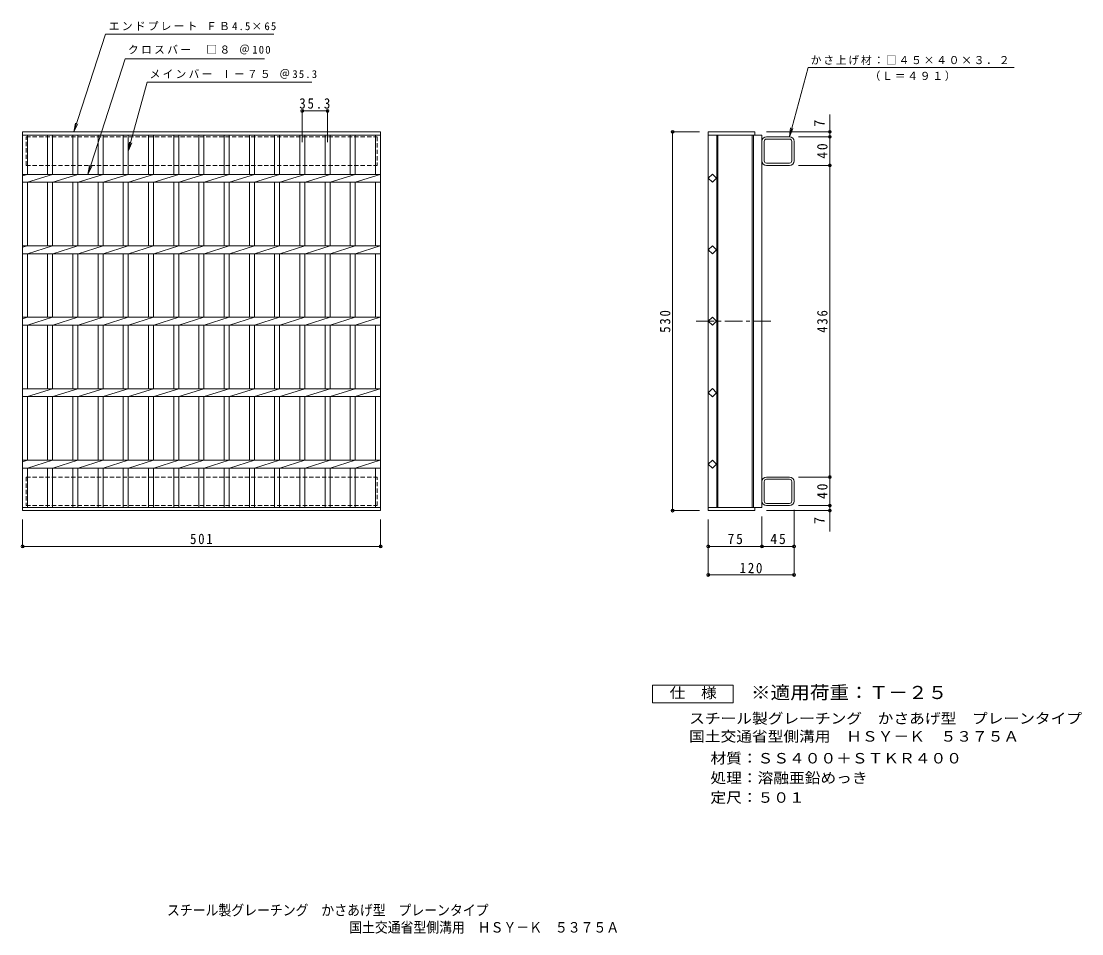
# Model space of a CAD drawing. Units: millimetres, scale not verified. Extents: x -633 to 851, y -688 to 589.
import ezdxf
from ezdxf.enums import TextEntityAlignment as Align

# ---------------------------------------------------------------- set-up
doc = ezdxf.new("R2010")
doc.units = ezdxf.units.MM
doc.header["$LTSCALE"] = 5
doc.header["$PDMODE"] = 32
doc.header["$PDSIZE"] = 4
doc.linetypes.add('CHAIN1', pattern=[8, 5, -1, 1, -1])
doc.linetypes.add('DASHED1', pattern=[1.8, 1.2, -0.6])
for name, color, linetype, lineweight in [('B-1', 2, 'Continuous', 9), ('B-2', 3, 'Continuous', 9), ('B-4', 7, 'Continuous', 9), ('B-5', 7, 'Continuous', 9), ('F-4_F-4ﾚｲﾔ', 2, 'Continuous', 9)]:
    doc.layers.add(name, color=color, linetype=linetype, lineweight=lineweight)
doc.layers.add('F-5_F-5ﾚｲﾔ', color=2, linetype='Continuous')
doc.styles.add('ＭＳ ゴシック', font='')
doc.styles.get('ＭＳ ゴシック').set_extended_font_data('MS Gothic')

msp = doc.modelspace()

# ---------------------------------------------------------------- linework, layer by layer
at = {"layer": 'B-1', "linetype": 'DASHED1'}
for p, q in [((-625.896, 386.987), (-625.896, 426.987)), ((-625.896, 386.987), (-134.896, 386.987)), ((-625.896, -49.013), (-625.896, -89.013)), ((-625.896, -49.013), (-134.896, -49.013))]:
    msp.add_line(p, q, dxfattribs=at)
at = {"layer": 'B-1'}
for p, q in [((403.689, 420.587), (403.689, 393.387)), ((406.889, 393.387), (406.889, 420.587)), ((442.289, 426.987), (410.089, 426.987)), ((442.289, 423.786), (410.089, 423.786)), ((445.489, 393.387), (445.489, 420.587)), ((448.689, 393.387), (448.689, 420.587)), ((410.089, 390.187), (442.289, 390.187)), ((442.289, 386.987), (410.089, 386.987)), ((403.689, -55.413), (403.689, -82.613)), ((406.889, -55.413), (406.889, -82.613)), ((442.289, -49.013), (410.089, -49.013)), ((410.089, -52.213), (442.289, -52.213)), ((445.489, -55.413), (445.489, -82.613)), ((448.689, -55.413), (448.689, -82.613)), ((442.289, -85.813), (410.089, -85.813)), ((442.289, -89.013), (410.089, -89.013))]:
    msp.add_line(p, q, dxfattribs=at)
at = {"layer": 'B-1', "linetype": 'DASHED1'}
for points in [[(-625.896, 426.987), (-134.896, 426.987), (-134.896, 386.987)], [(-625.896, -89.013), (-134.896, -89.013), (-134.896, -49.013)]]:
    msp.add_lwpolyline(points, dxfattribs=at)
at = {"layer": 'B-1'}
for centre, radius, start, end in [((410.089, 420.587), 6.4, 90, 180), ((410.089, 420.587), 3.2, 90, 180), ((442.289, 420.587), 6.4, 0, 90), ((442.289, 420.587), 3.2, 0, 90), ((410.089, 393.387), 6.4, 180, 270), ((410.089, 393.387), 3.2, 180, 270), ((442.289, 393.387), 6.4, 270, 0), ((442.289, 393.387), 3.2, 270, 0), ((410.089, -55.413), 6.4, 90, 180), ((410.089, -55.413), 3.2, 90, 180), ((442.289, -55.413), 6.4, 0, 90), ((442.289, -55.413), 3.2, 0, 90), ((410.089, -82.613), 6.4, 180, 270), ((410.089, -82.613), 3.2, 180, 270), ((442.289, -82.613), 3.2, 270, 0), ((442.289, -82.613), 6.4, 270, 0)]:
    msp.add_arc(centre, radius, start, end, dxfattribs=at)
at = {"layer": 'B-2'}
for p, q in [((-630.896, -96.013), (-630.896, 433.987)), ((-630.896, 433.987), (-129.896, 433.987)), ((-129.896, 433.987), (-129.896, -96.013)), ((328.689, 433.987), (393.689, 433.987)), ((328.689, 433.987), (328.689, -96.013)), ((393.689, 433.987), (393.689, 429.487)), ((-630.896, 429.487), (-129.896, 429.487)), ((-623.896, 374.487), (-623.896, 429.487)), ((-595.996, 429.487), (-595.996, 374.487)), ((-588.996, 429.487), (-588.996, 374.487)), ((-560.695, 429.487), (-560.695, 374.487)), ((-553.695, 429.487), (-553.695, 374.487)), ((-525.395, 429.487), (-525.395, 374.487)), ((-518.395, 429.487), (-518.395, 374.487)), ((-490.096, 429.487), (-490.096, 374.487)), ((-483.096, 429.487), (-483.096, 374.487)), ((-454.795, 429.487), (-454.795, 374.487)), ((-447.796, 429.487), (-447.796, 374.487)), ((-419.495, 429.487), (-419.495, 374.487)), ((-412.495, 429.487), (-412.495, 374.487)), ((-384.196, 429.487), (-384.196, 374.487)), ((-377.196, 429.487), (-377.196, 374.487)), ((-348.895, 429.487), (-348.895, 374.487)), ((-341.896, 429.487), (-341.896, 374.487)), ((-313.595, 429.487), (-313.595, 374.487)), ((-306.595, 429.487), (-306.595, 374.487)), ((-278.296, 429.487), (-278.296, 374.487)), ((-271.296, 429.487), (-271.296, 374.487)), ((-242.996, 429.487), (-242.996, 374.487)), ((-235.995, 429.487), (-235.995, 374.487)), ((-207.696, 429.487), (-207.696, 374.487)), ((-200.696, 429.487), (-200.696, 374.487)), ((-172.396, 429.487), (-172.396, 374.487)), ((-165.396, 429.487), (-165.396, 374.487)), ((-136.897, 429.487), (-136.897, 374.487)), ((328.689, 429.487), (403.689, 429.487)), ((340.689, 168.987), (340.689, 429.487)), ((342.189, 168.987), (342.189, 429.487)), ((390.189, 429.487), (390.189, -91.513)), ((391.689, 429.487), (391.689, -91.513)), ((403.689, 429.487), (403.689, -91.513)), ((-630.896, 372.406), (-624.296, 374.487)), ((-630.896, 374.487), (-129.896, 374.487)), ((-623.896, 363.487), (-588.996, 374.487)), ((-588.595, 363.487), (-553.696, 374.487)), ((-553.296, 363.487), (-518.396, 374.487)), ((-517.995, 363.487), (-483.096, 374.487)), ((-482.696, 363.487), (-447.796, 374.487)), ((-447.396, 363.487), (-412.496, 374.487)), ((-412.095, 363.487), (-377.196, 374.487)), ((-376.796, 363.487), (-341.896, 374.487)), ((-341.496, 363.487), (-306.596, 374.487)), ((-306.196, 363.487), (-271.296, 374.487)), ((-270.896, 363.487), (-235.996, 374.487)), ((-235.596, 363.487), (-200.696, 374.487)), ((-200.295, 363.487), (-165.396, 374.487)), ((-165.396, 363.487), (-130.496, 374.487)), ((-630.896, 363.487), (-129.896, 363.487)), ((-623.896, 274.487), (-623.896, 363.487)), ((-595.996, 363.487), (-595.996, 274.487)), ((-588.996, 363.487), (-588.996, 274.487)), ((-560.695, 363.487), (-560.695, 274.487)), ((-553.695, 363.487), (-553.695, 274.487)), ((-525.395, 363.487), (-525.395, 274.487)), ((-518.395, 363.487), (-518.395, 274.487)), ((-490.096, 363.487), (-490.096, 274.487)), ((-483.096, 363.487), (-483.096, 274.487)), ((-454.795, 363.487), (-454.795, 274.487)), ((-447.796, 363.487), (-447.796, 274.487)), ((-419.495, 363.487), (-419.495, 274.487)), ((-412.495, 363.487), (-412.495, 274.487)), ((-384.196, 363.487), (-384.196, 274.487)), ((-377.196, 363.487), (-377.196, 274.487)), ((-348.895, 363.487), (-348.895, 274.487)), ((-341.896, 363.487), (-341.896, 274.487)), ((-313.595, 363.487), (-313.595, 274.487)), ((-306.595, 363.487), (-306.595, 274.487)), ((-278.296, 363.487), (-278.296, 274.487)), ((-271.296, 363.487), (-271.296, 274.487)), ((-242.996, 363.487), (-242.996, 274.487)), ((-235.995, 363.487), (-235.995, 274.487)), ((-207.696, 363.487), (-207.696, 274.487)), ((-200.696, 363.487), (-200.696, 274.487)), ((-172.396, 363.487), (-172.396, 274.487)), ((-165.396, 363.487), (-165.396, 274.487)), ((-136.897, 363.487), (-136.897, 274.487)), ((-630.896, 272.407), (-624.296, 274.487)), ((-630.896, 274.487), (-129.896, 274.487)), ((-623.896, 263.487), (-588.996, 274.487)), ((-588.595, 263.487), (-553.696, 274.487)), ((-553.296, 263.487), (-518.396, 274.487)), ((-517.995, 263.487), (-483.096, 274.487)), ((-482.696, 263.487), (-447.796, 274.487)), ((-447.396, 263.487), (-412.496, 274.487)), ((-412.095, 263.487), (-377.196, 274.487)), ((-376.796, 263.487), (-341.896, 274.487)), ((-341.496, 263.487), (-306.596, 274.487)), ((-306.196, 263.487), (-271.296, 274.487)), ((-270.896, 263.487), (-235.996, 274.487)), ((-235.596, 263.487), (-200.696, 274.487)), ((-200.295, 263.487), (-165.396, 274.487)), ((-165.396, 263.487), (-130.496, 274.487)), ((-630.896, 263.486), (-129.896, 263.486)), ((-623.896, 174.487), (-623.896, 263.486)), ((-595.996, 263.486), (-595.996, 174.487)), ((-588.996, 263.486), (-588.996, 174.487)), ((-560.695, 263.486), (-560.695, 174.487)), ((-553.695, 263.486), (-553.695, 174.487)), ((-525.395, 263.486), (-525.395, 174.487)), ((-518.395, 263.486), (-518.395, 174.487)), ((-490.096, 263.486), (-490.096, 174.487)), ((-483.096, 263.486), (-483.096, 174.487)), ((-454.795, 263.486), (-454.795, 174.487)), ((-447.796, 263.486), (-447.796, 174.487)), ((-419.495, 263.486), (-419.495, 174.487)), ((-412.495, 263.486), (-412.495, 174.487)), ((-384.196, 263.486), (-384.196, 174.487)), ((-377.196, 263.486), (-377.196, 174.487)), ((-348.895, 263.486), (-348.895, 174.487)), ((-341.896, 263.486), (-341.896, 174.487)), ((-313.595, 263.486), (-313.595, 174.487)), ((-306.595, 263.486), (-306.595, 174.487)), ((-278.296, 263.486), (-278.296, 174.487)), ((-271.296, 263.486), (-271.296, 174.487)), ((-242.996, 263.486), (-242.996, 174.487)), ((-235.995, 263.486), (-235.995, 174.487)), ((-207.696, 263.486), (-207.696, 174.487)), ((-200.696, 263.486), (-200.696, 174.487)), ((-172.396, 263.486), (-172.396, 174.487)), ((-165.396, 263.486), (-165.396, 174.487)), ((-136.897, 263.486), (-136.897, 174.487)), ((-630.896, 172.407), (-624.296, 174.487)), ((-630.896, 174.487), (-129.896, 174.487)), ((-630.896, 163.486), (-129.896, 163.486)), ((-623.896, 163.487), (-588.996, 174.487)), ((-623.896, 74.487), (-623.896, 163.486)), ((-595.996, 163.486), (-595.996, 74.487)), ((-588.996, 163.486), (-588.996, 74.487)), ((-588.595, 163.487), (-553.696, 174.487)), ((-560.695, 163.486), (-560.695, 74.487)), ((-553.695, 163.486), (-553.695, 74.487)), ((-553.296, 163.487), (-518.396, 174.487)), ((-525.395, 163.486), (-525.395, 74.487)), ((-518.395, 163.486), (-518.395, 74.487)), ((-517.995, 163.487), (-483.096, 174.487)), ((-490.096, 163.486), (-490.096, 74.487)), ((-483.096, 163.486), (-483.096, 74.487)), ((-482.696, 163.487), (-447.796, 174.487)), ((-454.795, 163.486), (-454.795, 74.487)), ((-447.796, 163.486), (-447.796, 74.487)), ((-447.396, 163.487), (-412.496, 174.487)), ((-419.495, 163.486), (-419.495, 74.487)), ((-412.495, 163.486), (-412.495, 74.487)), ((-412.095, 163.487), (-377.196, 174.487)), ((-384.196, 163.486), (-384.196, 74.487)), ((-377.196, 163.486), (-377.196, 74.487)), ((-376.796, 163.487), (-341.896, 174.487)), ((-348.895, 163.486), (-348.895, 74.487)), ((-341.896, 163.486), (-341.896, 74.487)), ((-341.496, 163.487), (-306.596, 174.487)), ((-313.595, 163.486), (-313.595, 74.487)), ((-306.595, 163.486), (-306.595, 74.487)), ((-306.196, 163.487), (-271.296, 174.487)), ((-278.296, 163.486), (-278.296, 74.487)), ((-271.296, 163.486), (-271.296, 74.487)), ((-270.896, 163.487), (-235.996, 174.487)), ((-242.996, 163.486), (-242.996, 74.487)), ((-235.995, 163.486), (-235.995, 74.487)), ((-235.596, 163.487), (-200.696, 174.487)), ((-207.696, 163.486), (-207.696, 74.487)), ((-200.696, 163.486), (-200.696, 74.487)), ((-200.295, 163.487), (-165.396, 174.487)), ((-172.396, 163.486), (-172.396, 74.487)), ((-165.396, 163.487), (-130.496, 174.487)), ((-165.396, 163.486), (-165.396, 74.487)), ((-136.897, 163.486), (-136.897, 74.487)), ((340.689, 168.987), (340.689, -91.513)), ((342.189, 168.987), (342.189, -91.513)), ((-630.896, 74.486), (-129.896, 74.486)), ((-623.896, 63.487), (-588.996, 74.487)), ((-588.595, 63.487), (-553.696, 74.487)), ((-553.296, 63.487), (-518.396, 74.487)), ((-517.995, 63.487), (-483.096, 74.487)), ((-482.696, 63.487), (-447.796, 74.487)), ((-447.396, 63.487), (-412.496, 74.487)), ((-412.095, 63.487), (-377.196, 74.487)), ((-376.796, 63.487), (-341.896, 74.487)), ((-341.496, 63.487), (-306.596, 74.487)), ((-306.196, 63.487), (-271.296, 74.487)), ((-270.896, 63.487), (-235.996, 74.487)), ((-235.596, 63.487), (-200.696, 74.487)), ((-200.295, 63.487), (-165.396, 74.487)), ((-165.396, 63.487), (-130.496, 74.487)), ((-630.896, 63.487), (-129.896, 63.487)), ((-623.896, -25.514), (-623.896, 63.487)), ((-595.996, 63.487), (-595.996, -25.514)), ((-588.996, 63.487), (-588.996, -25.514)), ((-560.695, 63.487), (-560.695, -25.514)), ((-553.695, 63.487), (-553.695, -25.514)), ((-525.395, 63.487), (-525.395, -25.514)), ((-518.395, 63.487), (-518.395, -25.514)), ((-490.096, 63.487), (-490.096, -25.514)), ((-483.096, 63.487), (-483.096, -25.514)), ((-454.795, 63.487), (-454.795, -25.514)), ((-447.796, 63.487), (-447.796, -25.514)), ((-419.495, 63.487), (-419.495, -25.514)), ((-412.495, 63.487), (-412.495, -25.514)), ((-384.196, 63.487), (-384.196, -25.514)), ((-377.196, 63.487), (-377.196, -25.514)), ((-348.895, 63.487), (-348.895, -25.514)), ((-341.896, 63.487), (-341.896, -25.514)), ((-313.595, 63.487), (-313.595, -25.514)), ((-306.595, 63.487), (-306.595, -25.514)), ((-278.296, 63.487), (-278.296, -25.514)), ((-271.296, 63.487), (-271.296, -25.514)), ((-242.996, 63.487), (-242.996, -25.514)), ((-235.995, 63.487), (-235.995, -25.514)), ((-207.696, 63.487), (-207.696, -25.514)), ((-200.696, 63.487), (-200.696, -25.514)), ((-172.396, 63.487), (-172.396, -25.514)), ((-165.396, 63.487), (-165.396, -25.514)), ((-136.897, 63.487), (-136.897, -25.514)), ((-630.896, -27.594), (-624.296, -25.513)), ((-630.896, -25.514), (-129.896, -25.514)), ((-623.896, -36.513), (-588.996, -25.513)), ((-588.997, -25.514), (-588.996, -25.513)), ((-588.595, -36.513), (-553.696, -25.513)), ((-553.698, -25.514), (-553.696, -25.513)), ((-553.296, -36.513), (-518.396, -25.513)), ((-518.397, -25.514), (-518.396, -25.513)), ((-517.995, -36.513), (-483.096, -25.513)), ((-483.097, -25.514), (-483.096, -25.513)), ((-482.696, -36.513), (-447.796, -25.513)), ((-447.798, -25.514), (-447.796, -25.513)), ((-447.396, -36.513), (-412.496, -25.513)), ((-412.497, -25.514), (-412.496, -25.513)), ((-412.095, -36.513), (-377.196, -25.513)), ((-377.197, -25.514), (-377.196, -25.513)), ((-376.796, -36.513), (-341.896, -25.513)), ((-341.898, -25.514), (-341.896, -25.513)), ((-341.496, -36.513), (-306.596, -25.513)), ((-306.597, -25.514), (-306.596, -25.513)), ((-306.196, -36.513), (-271.296, -25.513)), ((-271.297, -25.514), (-271.296, -25.513)), ((-270.896, -36.513), (-235.996, -25.513)), ((-235.998, -25.514), (-235.996, -25.513)), ((-235.596, -36.513), (-200.696, -25.513)), ((-200.697, -25.514), (-200.696, -25.513)), ((-200.295, -36.513), (-165.396, -25.513)), ((-165.396, -36.513), (-130.496, -25.513)), ((-630.896, -36.513), (-129.896, -36.513)), ((-623.896, -91.513), (-623.896, -36.513)), ((-595.996, -36.513), (-595.996, -91.513)), ((-588.996, -36.513), (-588.996, -91.513)), ((-560.695, -36.513), (-560.695, -91.513)), ((-553.695, -36.513), (-553.695, -91.513)), ((-525.395, -36.513), (-525.395, -91.513)), ((-518.395, -36.513), (-518.395, -91.513)), ((-490.096, -36.513), (-490.096, -91.513)), ((-483.096, -36.513), (-483.096, -91.513)), ((-454.795, -36.513), (-454.795, -91.513)), ((-447.796, -36.513), (-447.796, -91.513)), ((-419.495, -36.513), (-419.495, -91.513)), ((-412.495, -36.513), (-412.495, -91.513)), ((-384.196, -36.513), (-384.196, -91.513)), ((-377.196, -36.513), (-377.196, -91.513)), ((-348.895, -36.513), (-348.895, -91.513)), ((-341.896, -36.513), (-341.896, -91.513)), ((-313.595, -36.513), (-313.595, -91.513)), ((-306.595, -36.513), (-306.595, -91.513)), ((-278.296, -36.513), (-278.296, -91.513)), ((-271.296, -36.513), (-271.296, -91.513)), ((-242.996, -36.513), (-242.996, -91.513)), ((-235.995, -36.513), (-235.995, -91.513)), ((-207.696, -36.513), (-207.696, -91.513)), ((-200.696, -36.513), (-200.696, -91.513)), ((-172.396, -36.513), (-172.396, -91.513)), ((-165.396, -36.513), (-165.396, -91.513)), ((-136.897, -36.513), (-136.897, -91.513)), ((-129.896, -91.513), (-630.896, -91.513)), ((-129.896, -96.013), (-630.896, -96.013)), ((328.689, -91.513), (403.689, -91.513)), ((328.689, -96.013), (393.689, -96.013)), ((393.689, -96.013), (393.689, -91.513))]:
    msp.add_line(p, q, dxfattribs=at)
at = {"layer": 'B-2', "linetype": 'CHAIN1'}
msp.add_line((311.696, 168.987), (416.084, 168.987), dxfattribs=at)
at = {"layer": 'B-2'}
for points in [[(340.003, 368.987), (334.346, 363.33), (328.689, 368.987), (334.346, 374.644)], [(340.003, 268.987), (334.346, 263.33), (328.689, 268.987), (334.346, 274.644)], [(340.003, 68.986), (334.346, 74.643), (328.689, 68.986), (334.346, 63.329)], [(340.003, -31.014), (334.346, -25.357), (328.689, -31.014), (334.346, -36.671)]]:
    msp.add_lwpolyline(points, close=True, dxfattribs=at)
for points in [[(328.689, 168.987), (334.346, 174.644), (340.003, 168.987)], [(328.689, 168.986), (334.346, 163.329), (340.003, 168.986)]]:
    msp.add_lwpolyline(points, dxfattribs=at)
at = {"layer": 'B-4'}
for p, q in [((-239.496, 419.343), (-239.496, 464.709)), ((-239.496, 463.209), (-204.196, 463.209)), ((-204.196, 419.343), (-204.196, 464.709)), ((498.689, -125.393), (498.689, 458.053)), ((316.189, 433.987), (277.189, 433.987)), ((278.689, -96.013), (278.689, 433.987)), ((410.189, 433.987), (500.189, 433.987)), ((454.789, 426.987), (500.189, 426.987)), ((454.789, 386.987), (500.189, 386.987)), ((454.789, -49.013), (500.189, -49.013)), ((454.789, -89.013), (500.189, -89.013)), ((316.189, -96.013), (277.189, -96.013)), ((410.189, -96.013), (500.189, -96.013)), ((448.689, -95.113), (448.689, -187.513)), ((-630.896, -108.513), (-630.896, -147.513)), ((-129.896, -108.513), (-129.896, -147.513)), ((328.689, -108.513), (328.689, -187.513)), ((403.689, -104.013), (403.689, -147.513)), ((-630.896, -146.013), (-129.896, -146.013)), ((328.689, -146.013), (448.689, -146.013)), ((328.689, -186.013), (448.689, -186.013))]:
    msp.add_line(p, q, dxfattribs=at)
for p in [(-239.496, 463.209), (-204.196, 463.209), (278.689, 433.987), (498.689, 433.987), (498.689, 426.987), (498.689, 386.987), (498.689, -49.013), (498.689, -89.013), (278.689, -96.013), (498.689, -96.013), (-630.896, -146.013), (-129.896, -146.013), (328.689, -146.013), (403.689, -146.013), (448.689, -146.013), (328.689, -186.013), (448.689, -186.013)]:
    msp.add_point(p, dxfattribs=at)
at = {"layer": 'B-5'}
for p, q in [((-539.545, 374.487), (-487.543, 535.994)), ((-487.543, 535.994), (-292.227, 535.994)), ((-483.096, 406.987), (-456.402, 503.499)), ((-456.402, 503.499), (-226.01, 503.499)), ((-559.025, 433.987), (-556.748, 446.277)), ((-559.025, 433.987), (-553.645, 445.27)), ((442.289, 426.987), (443.921, 439.38)), ((442.289, 426.987), (447.073, 438.535)), ((-483.096, 406.987), (-481.464, 419.38)), ((-483.096, 406.987), (-478.312, 418.535)), ((-539.545, 374.487), (-537.303, 386.784)), ((-539.545, 374.487), (-534.197, 385.785))]:
    msp.add_line(p, q, dxfattribs=at)
for points in [[(-559.025, 433.987), (-514.77, 570.47), (-279.465, 570.47)], [(442.289, 426.987), (468.28, 523.987), (756.66, 523.987)]]:
    msp.add_lwpolyline(points, dxfattribs=at)
at = {"layer": 'F-4_F-4ﾚｲﾔ'}
msp.add_lwpolyline([(250.757, -365.121), (250.757, -340.12), (363.257, -340.12), (363.257, -365.121)], close=True, dxfattribs=at)

# ---------------------------------------------------------------- texts
at = {"layer": 'B-4', "color": 2, "style": 'ＭＳ ゴシック'}
for p in [(495.689, 440.915), (495.689, -114.811)]:
    msp.add_text('7', height=14.66, rotation=90, dxfattribs=at).set_placement(p, align=Align.BOTTOM_LEFT)
at = {"layer": 'B-4', "color": 2, "char_height": 14.66, "attachment_point": 7, "style": 'ＭＳ ゴシック'}
for s, insert in [('\\T1.28;\\W0.9;35.3', (-243.721, 466.209)), ('\\T1.27;\\W0.9;501', (-396.646, -143.013)), ('\\T1.27;\\W0.95;75', (355.564, -143.013)), ('\\T1.27;\\W0.95;45', (415.564, -143.013))]:
    msp.add_mtext(s, dxfattribs=dict(at, insert=insert))
for s, insert, rotation in [('\\T1.27;\\W0.95;40', (495.689, 396.362), 90), ('\\T1.27;\\W0.9;530', (275.689, 152.737), 90), ('\\T1.27;\\W0.9;436', (495.689, 152.737), 90), ('\\T1.27;\\W0.95;40', (495.689, -79.638), 90), ('\\T1.27;\\W0.9;120', (372.478, -183.56), 359.284)]:
    msp.add_mtext(s, dxfattribs=dict(at, insert=insert, rotation=rotation))
at = {"layer": 'B-5', "char_height": 11, "attachment_point": 7, "style": 'ＭＳ ゴシック'}
for s, insert in [('\\T1.21;エンドプレート\\~ＦＢ4.5×65', (-510.26, 575.612)), ('\\T1.22;クロスバー\\~\\~□８\\~＠100', (-483.477, 542.341)), ('\\T1.17;かさ上げ材：□４５×４０×３．２', (472.01, 527.502)), ('\\T1.21;メインバー\\~Ⅰ－７５\\~＠35.3', (-453.107, 508.229)), ('\\T1.17;（Ｌ＝４９１）', (554.421, 505.119))]:
    msp.add_mtext(s, dxfattribs=dict(at, insert=insert))
at = {"layer": 'F-4_F-4ﾚｲﾔ', "style": 'ＭＳ ゴシック', "width": 1.1}
for s, p in [('仕\u3000様', (274.507, -362.621)), ('スチール製グレーチング\u3000かさあげ型\u3000プレーンタイプ', (301.801, -398.461)), ('国土交通省型側溝用\u3000ＨＳＹ－Ｋ\u3000５３７５Ａ', (301.801, -423.605)), ('材質：ＳＳ４００＋ＳＴＫＲ４００', (331.658, -454.166)), ('処理：溶融亜鉛めっき', (331.658, -481.667)), ('定尺：５０１', (331.658, -509.167))]:
    msp.add_text(s, height=14.66, dxfattribs=at).set_placement(p, align=Align.BOTTOM_LEFT)
at = {"layer": 'F-5_F-5ﾚｲﾔ', "color": 3, "style": 'ＭＳ ゴシック', "width": 1.1}
msp.add_text('※適用荷重：Ｔ－２５', height=18.33, dxfattribs=at).set_placement((388.257, -365.121), align=Align.BOTTOM_LEFT)
at = {"layer": 'F-5_F-5ﾚｲﾔ', "style": 'ＭＳ ゴシック', "width": 0.9}
for s, p in [('スチール製グレーチング\u3000かさあげ型\u3000プレーンタイプ', (-428.846, -666.766)), ('国土交通省型側溝用\u3000ＨＳＹ－Ｋ\u3000５３７５Ａ', (-173.98, -690.751))]:
    msp.add_text(s, height=14.66, dxfattribs=at).set_placement(p, align=Align.BOTTOM_LEFT)

doc.saveas('drawing.dxf')
